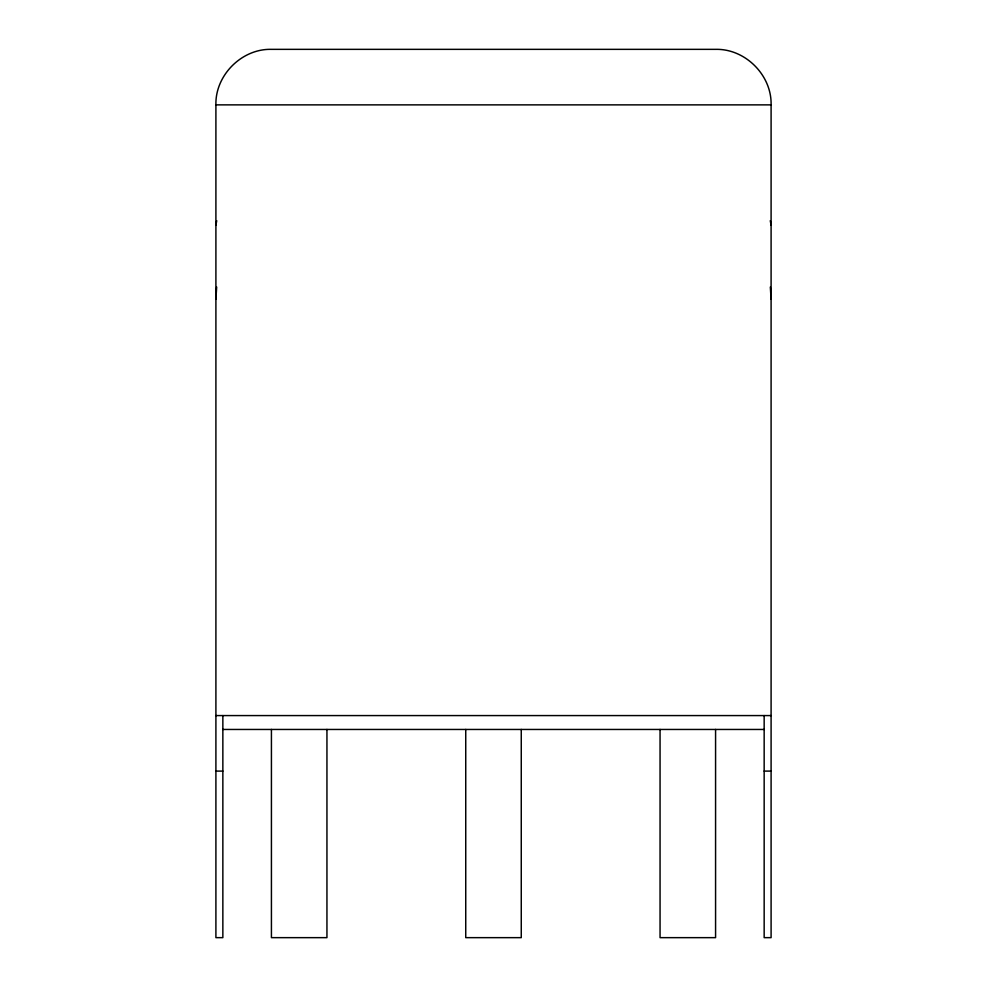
<?xml version="1.0" encoding="UTF-8"?>
<svg xmlns="http://www.w3.org/2000/svg" width="987" height="987" viewBox="0 0 987 987"><rect width="100%" height="100%" fill="white"/><g stroke="black" fill="none" stroke-linecap="round" stroke-linejoin="round"><path stroke-width="1.48" d="M222.852 715.575L222.852 937.65L215.906 937.65L215.906 104.869C215.141 75.209 241.766 48.585 271.425 49.35L715.575 49.35C745.234 48.585 771.859 75.209 771.094 104.869L771.094 937.65L764.16 937.65L764.16 715.575M215.906 299.184L216.671 287.02M215.906 225.159L216.745 220.718M215.906 104.869L771.094 104.869M215.906 715.575L771.094 715.575M222.852 729.455L764.16 729.455M215.906 771.094L222.852 771.094M764.16 771.094L771.094 771.094M770.267 220.718L771.094 225.159M770.329 287.02L771.094 299.184M715.575 729.455L715.575 937.65L660.056 937.65L660.056 729.455M521.259 729.455L521.259 937.65L465.741 937.65L465.741 729.455M326.944 729.455L326.944 937.65L271.425 937.65L271.425 729.455"/></g></svg>
